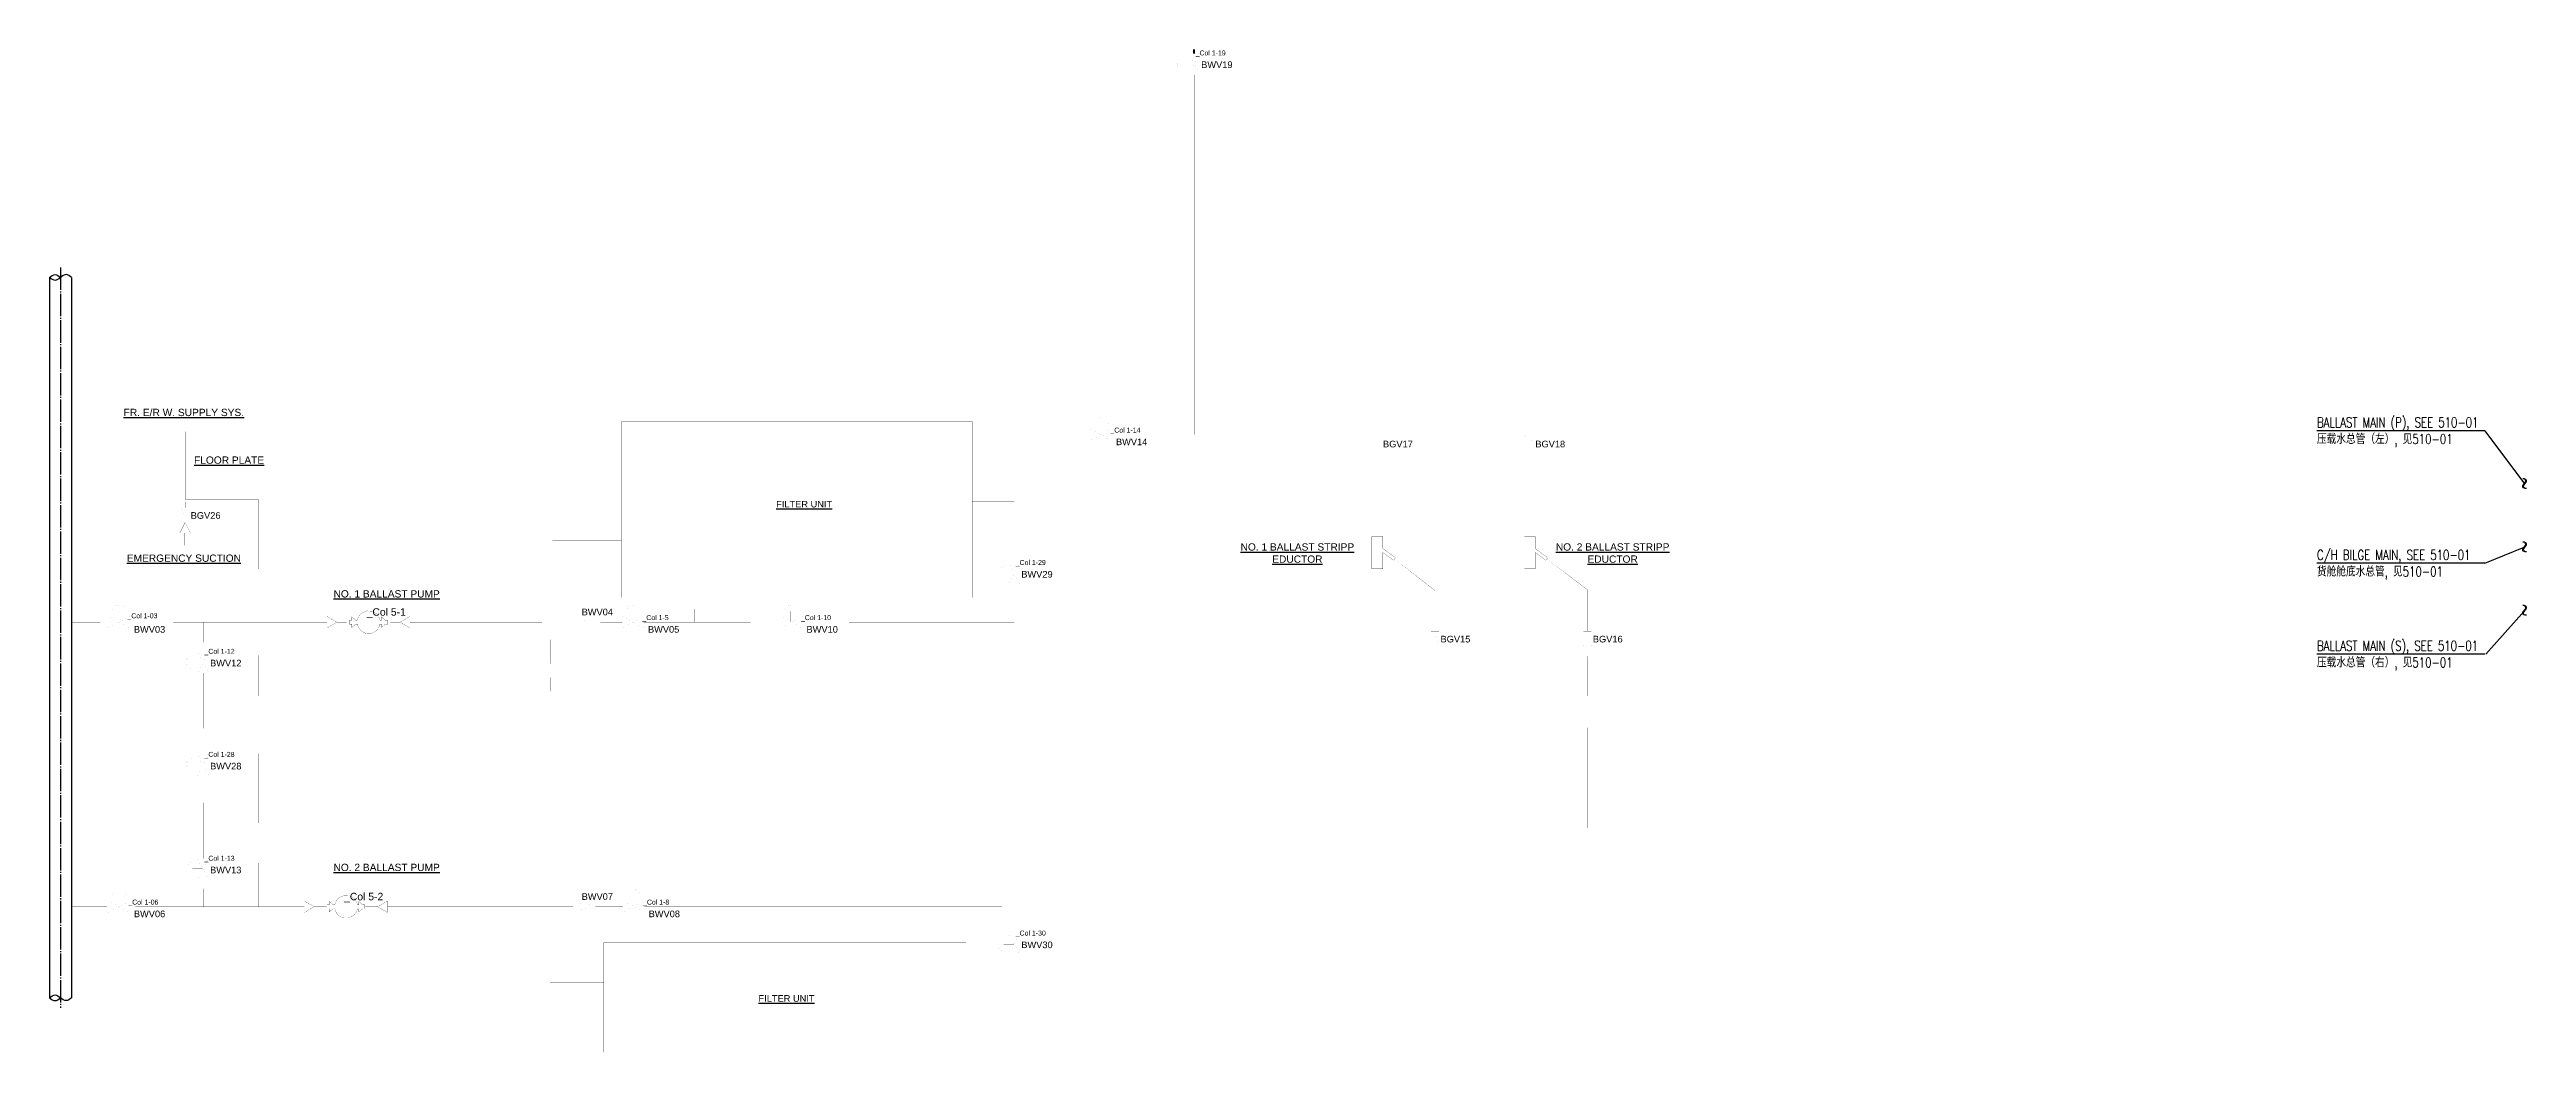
# Model space of a CAD drawing. Extents: x 136597 to 314487, y 107362 to 235283.
# Drawn here: x 146164 to 149905, y 117625 to 119139 of the extents above; entities that cross this region are included whole.
import ezdxf
from ezdxf.enums import TextEntityAlignment as Align

# ---------------------------------------------------------------- set-up
doc = ezdxf.new("R2010")
doc.units = 0
doc.header["$MEASUREMENT"] = 0
doc.linetypes.add('CENTER1', pattern=[17.7, 15, -1, 0.7, -1])
doc.layers.get('0').update_dxf_attribs({"linetype": 'CONTINUOUS'})
for name, color, linetype in [('0-MY', 7, 'CONTINUOUS'), ('102textc', 7, 'CONTINUOUS'), ('501texte', 4, 'CONTINUOUS'), ('Ballast', 80, 'CONTINUOUS'), ('Bilge - Ballast', 233, 'CONTINUOUS'), ('CENTER1', 3, 'CENTER1'), ('Omriss tanker etc ballast', 180, 'CONTINUOUS'), ('Symboler', 42, 'CONTINUOUS'), ('TEKST', 7, 'CONTINUOUS'), ('text-chinese', 4, 'CONTINUOUS'), ('text-english', 7, 'CONTINUOUS')]:
    doc.layers.add(name, color=color, linetype=linetype)
doc.layers.add('A-BALLA.PIPE', color=200, linetype='CONTINUOUS', lineweight=50)
doc.layers.add('Bilge', color=50, linetype='CONTINUOUS', plot=False)
doc.styles.add('ARIAL', font='ARIAL.TTF', dxfattribs={"height": 12})
doc.styles.add('hzsame', font='romans.shx', dxfattribs={"width": 0.8, "height": 3, "bigfont": 'hzsame.shx'})
doc.styles.add('ROMANT', font='romanc.shx', dxfattribs={"width": 0.8, "height": 150})

# ---------------------------------------------------------------- blocks, each defined once
blk = doc.blocks.new('SEA MAIN')
at = {"color": 8, "lineweight": 30}
for p, q in [((11147.87, 3705.23), (11147.87, 3463.61)), ((11155.25, 3705.23), (11155.25, 3463.61))]:
    blk.add_line(p, q, dxfattribs=at)
at = {"layer": '102textc'}
for points in [[(11147.87, 3705.23), (11148.49, 3705.7), (11149.72, 3706.64), (11150.95, 3705.7), (11151.56, 3705.23)], [(11147.87, 3705.23), (11148.49, 3704.76), (11149.72, 3703.81), (11150.95, 3704.76), (11151.56, 3705.23)], [(11155.25, 3705.23), (11154.64, 3705.7), (11153.41, 3706.64), (11152.18, 3705.7), (11151.56, 3705.23)], [(11147.87, 3463.63), (11148.49, 3464.1), (11149.72, 3465.04), (11150.95, 3464.1), (11151.56, 3463.63)], [(11147.87, 3463.63), (11148.49, 3463.15), (11149.72, 3462.21), (11150.95, 3463.15), (11151.56, 3463.63)], [(11155.25, 3463.63), (11154.64, 3463.15), (11153.41, 3462.21), (11152.18, 3463.15), (11151.56, 3463.63)]]:
    blk.add_open_spline(points, degree=3, dxfattribs=at)
at = {"layer": 'CENTER1', "color": 1, "ltscale": 0.5}
blk.add_line((11151.56, 3708.53), (11151.56, 3460.23), dxfattribs=at)

msp = doc.modelspace()

# ---------------------------------------------------------------- linework, layer by layer
for p, q in [((149842.1, 118563.6), (149901.7, 118483.4)), ((149842.1, 118363.6), (149901.1, 118387.8)), ((149901.9, 118292), (149843.2, 118226.4))]:
    msp.add_line(p, q)
at = {"layer": '501texte', "color": 0}
for p, q in [((149842.1, 118563.6), (149588.3, 118563.6)), ((149842.1, 118363.6), (149588.3, 118363.6)), ((149842.1, 118226.4), (149588.3, 118226.4))]:
    msp.add_line(p, q, dxfattribs=at)
at = {"layer": 'A-BALLA.PIPE', "linetype": 'Continuous', "ltscale": 50}
msp.add_line((147892.4, 119133.2, 0.1), (147892.4, 119138.9, 0.1), dxfattribs=at)
at = {"layer": 'Ballast', "linetype": 'Continuous'}
for points, elevation in [([(147891.8, 119116.1, 0.03, 0.03, 0), (147876.2, 119116.1, 0.03, 0.03, 0), (147876.2, 119106.5, 0.03, 0.03, -0.884677), (147876.2, 119128, 0.03, 0.03, 0), (147876.2, 119118.4, 0.03, 0.03, 0), (147891.8, 119118.4, 0.03, 0.03, 0), (147883.8, 119133.3, 0, 0, 0), (147901.1, 119133.3, 0.03, 0.03, 0), (147892.4, 119117.2, 0.03, 0.03, 0), (147901.1, 119101.2, 0, 0, 0), (147883.8, 119101.2, 0.03, 0.03, 0)], 0.1), ([(146267.2, 118275.3, 0.03, 0.03, 0), (146267.2, 118291, 0.03, 0.03, 0), (146257.6, 118291, 0.03, 0.03, -0.884677), (146279.1, 118291, 0.03, 0.03, 0), (146269.5, 118291, 0.03, 0.03, 0), (146269.5, 118275.3, 0.03, 0.03, 0), (146284.4, 118283.4, 0, 0, 0), (146284.4, 118266.1, 0.03, 0.03, 0), (146268.4, 118274.7, 0.03, 0.03, 0), (146252.3, 118266.1, 0, 0, 0), (146252.3, 118283.4, 0.03, 0.03, 0)], -0.1), ([(147043.7, 118275.3, 0.03, 0.03, 0), (147043.7, 118291, 0.03, 0.03, 0), (147034.1, 118291, 0.03, 0.03, -0.884677), (147055.6, 118291, 0.03, 0.03, 0), (147046, 118291, 0.03, 0.03, 0), (147046, 118275.3, 0.03, 0.03, 0), (147060.9, 118283.4, 0, 0, 0), (147060.9, 118266.1, 0.03, 0.03, 0), (147044.8, 118274.7, 0.03, 0.03, 0), (147028.8, 118266.1, 0, 0, 0), (147028.8, 118283.4, 0.03, 0.03, 0)], -0.2)]:
    msp.add_lwpolyline(points, format="xyseb", close=True, dxfattribs=dict(at, elevation=elevation))
at = {"layer": 'Ballast', "linetype": 'Continuous', "const_width": 0.3}
for points in [[(148399.2, 118555.6), (148399.2, 118684.5), (147892.4, 118684.5), (147892.4, 119101.2), (147892.4, 118684.5), (148399.2, 118684.5)], [(147767.8, 118557.7), (147892.4, 118557.7), (147892.4, 118684.5), (147892.4, 118557.7)], [(148169.1, 118555.6), (148169.1, 118684.5)], [(146478.6, 118282.2), (146478.6, 118460.4), (146368.3, 118460.4), (146368.3, 118562.1), (146368.3, 118460.4), (146478.6, 118460.4)], [(147735.7, 118557.7), (147557, 118557.7)], [(148169.1, 118533.2), (148169.1, 118404.2)], [(148399.2, 118533.2), (148399.2, 118404.2)], [(146368.3, 118460.4), (146368.3, 118447.8)], [(147620.8, 118364.2), (147620.8, 118457.5), (147557, 118457.5), (147620.8, 118457.5)], [(146367.8, 118383), (146367.8, 118409.3), (146360.3, 118409.3), (146368.3, 118425.3), (146376.3, 118409.3), (146367.8, 118409.3)], [(148169.1, 118355.3), (148169.1, 118213.5)], [(148194.9, 118370), (148256.1, 118322.6), (148256.1, 118261.2), (148256.1, 118322.6)], [(148399.2, 118355.3), (148399.2, 118213.5)], [(148425, 118370), (148486.1, 118324), (148486.1, 118261.2), (148486.1, 118324)], [(147138.2, 118311.8), (147138.2, 118274.7)], [(146395.5, 118230.2), (146395.5, 118274.7)], [(146478.6, 118267.2), (146478.6, 118163.4)], [(146616.7, 118274.7), (146597.6, 118274.7), (146582.6, 118283.4), (146582.6, 118266.1), (146597.6, 118274.7)], [(146673.9, 118274.7), (146693, 118274.7), (146708, 118283.4), (146708, 118266.1), (146693, 118274.7)], [(146963.8, 118274.7), (146714.8, 118274.7), (146708, 118274.7)], [(146986.2, 118274.7), (147028.8, 118274.7)], [(147268.3, 118274.7), (147060.9, 118274.7)], [(147300.4, 118274.7), (147620.8, 118274.7)], [(148256.1, 118238.7), (148256.1, 118155.9)], [(148486.1, 118236.1), (148486.1, 118163.4)], [(146395.5, 118074.7), (146395.5, 118198.1)], [(146206.1, 118155.9), (148890.2, 118155.9)], [(146478.6, 118148.4), (146478.6, 117971.7)], [(148486.1, 118148.4), (148486.1, 117964.2)], [(146395.5, 118042.5), (146395.5, 117917.9)], [(146395.5, 117964.2), (148899.5, 117964.2)], [(147620.8, 117804.9), (147620.8, 117964.2)], [(146478.6, 117956.7), (146478.6, 117845.3)], [(146395.5, 117885.8), (146395.5, 117845.3)], [(146582.6, 117845.3), (146563.4, 117845.3), (146548.4, 117853.9), (146548.4, 117836.6), (146563.4, 117845.3)], [(146639.7, 117845.3), (146658.9, 117845.3), (146673.9, 117853.9), (146673.9, 117836.6), (146658.9, 117845.3)], [(146252.3, 117845.3), (146196.7, 117845.3)], [(146284.4, 117845.3), (146548.4, 117845.3)], [(146963.8, 117845.3), (146673.9, 117845.3)], [(146986.2, 117845.3), (147029.8, 117845.3)], [(147620.8, 117845.3), (147062, 117845.3)], [(147136.5, 117845.3), (147136.5, 117791.2)], [(147620.8, 117772.8), (147620.8, 117712.7), (147547.7, 117712.7), (147620.8, 117712.7), (147620.8, 117772.8)]]:
    msp.add_lwpolyline(points, close=True, dxfattribs=at)
for points, elevation in [([(147892.4, 118874.7), (146919.5, 118874.7), (146919.5, 118282.2), (146919.5, 118874.7)], -0.2), ([(146919.5, 118398.4), (147027.5, 118398.4)], -0.1), ([(146252.3, 118274.7), (146196.7, 118274.7)], -0.1), ([(146284.4, 118274.7), (146582.6, 118274.7)], -0.1), ([(146919.5, 118163.8), (146919.9, 118267.2)], -0.2), ([(146919.5, 118148.8), (146919.5, 117971.4)], -0.2), ([(146919.5, 117956.4), (146919.5, 117852.8)], -0.2), ([(146919.5, 117837.8), (146919.5, 117730.4), (147000.7, 117730.4), (146919.5, 117730.4)], -0.2)]:
    msp.add_lwpolyline(points, close=True, dxfattribs=dict(at, elevation=elevation))
at = {"layer": 'Ballast', "linetype": 'Continuous'}
for points in [[(147750.7, 118558.3, 0.03, 0.03, 0), (147750.7, 118574, 0.03, 0.03, 0), (147741, 118574, 0.03, 0.03, -0.884677), (147762.6, 118574, 0.03, 0.03, 0), (147752.9, 118574, 0.03, 0.03, 0), (147752.9, 118558.3, 0.03, 0.03, 0), (147767.8, 118566.4, 0, 0, 0), (147767.8, 118549.1, 0.03, 0.03, 0), (147751.8, 118557.7, 0.03, 0.03, 0), (147735.7, 118549.1, 0, 0, 0), (147735.7, 118566.4, 0.03, 0.03, 0)], [(147620.2, 118347, 0.03, 0.03, 0), (147604.5, 118347, 0.03, 0.03, 0), (147604.5, 118337.4, 0.03, 0.03, -0.884677), (147604.5, 118358.9, 0.03, 0.03, 0), (147604.5, 118349.3, 0.03, 0.03, 0), (147620.2, 118349.3, 0.03, 0.03, 0), (147612.1, 118364.2, 0, 0, 0), (147629.4, 118364.2, 0.03, 0.03, 0), (147620.8, 118348.2, 0.03, 0.03, 0), (147629.4, 118332.1, 0, 0, 0), (147612.1, 118332.1, 0.03, 0.03, 0)], [(147283.2, 118275.3, 0.03, 0.03, 0), (147283.2, 118291, 0.03, 0.03, 0), (147273.6, 118291, 0.03, 0.03, -0.884677), (147295.1, 118291, 0.03, 0.03, 0), (147285.5, 118291, 0.03, 0.03, 0), (147285.5, 118275.3, 0.03, 0.03, 0), (147300.4, 118283.4, 0, 0, 0), (147300.4, 118266.1, 0.03, 0.03, 0), (147284.4, 118274.7, 0.03, 0.03, 0), (147268.3, 118266.1, 0, 0, 0), (147268.3, 118283.4, 0.03, 0.03, 0)], [(146394.9, 118213, 0.03, 0.03, 0), (146379.2, 118213, 0.03, 0.03, 0), (146379.2, 118203.4, 0.03, 0.03, -0.884677), (146379.2, 118224.9, 0.03, 0.03, 0), (146379.2, 118215.2, 0.03, 0.03, 0), (146394.9, 118215.2, 0.03, 0.03, 0), (146386.8, 118230.2, 0, 0, 0), (146404.1, 118230.2, 0.03, 0.03, 0), (146395.5, 118214.1, 0.03, 0.03, 0), (146404.1, 118198.1, 0, 0, 0), (146386.8, 118198.1, 0.03, 0.03, 0)], [(146394.9, 118057.5, 0.03, 0.03, 0), (146379.2, 118057.5, 0.03, 0.03, 0), (146379.2, 118047.8, 0.03, 0.03, -0.884677), (146379.2, 118069.4, 0.03, 0.03, 0), (146379.2, 118059.7, 0.03, 0.03, 0), (146394.9, 118059.7, 0.03, 0.03, 0), (146386.8, 118074.7, 0, 0, 0), (146404.1, 118074.7, 0.03, 0.03, 0), (146395.5, 118058.6, 0.03, 0.03, 0), (146404.1, 118042.5, 0, 0, 0), (146386.8, 118042.5, 0.03, 0.03, 0)], [(146394.9, 117900.7, 0.03, 0.03, 0), (146379.2, 117900.7, 0.03, 0.03, 0), (146379.2, 117891.1, 0.03, 0.03, -0.884677), (146379.2, 117912.6, 0.03, 0.03, 0), (146379.2, 117903, 0.03, 0.03, 0), (146394.9, 117903, 0.03, 0.03, 0), (146386.8, 117917.9, 0, 0, 0), (146404.1, 117917.9, 0.03, 0.03, 0), (146395.5, 117901.9, 0.03, 0.03, 0), (146404.1, 117885.8, 0, 0, 0), (146386.8, 117885.8, 0.03, 0.03, 0)], [(146267.2, 117846, 0.03, 0.03, 0), (146267.2, 117861.6, 0.03, 0.03, 0), (146257.6, 117861.6, 0.03, 0.03, -0.884677), (146279.1, 117861.6, 0.03, 0.03, 0), (146269.5, 117861.6, 0.03, 0.03, 0), (146269.5, 117846, 0.03, 0.03, 0), (146284.4, 117854, 0, 0, 0), (146284.4, 117836.7, 0.03, 0.03, 0), (146268.4, 117845.3, 0.03, 0.03, 0), (146252.3, 117836.7, 0, 0, 0), (146252.3, 117854, 0.03, 0.03, 0)], [(147044.8, 117846, 0.03, 0.03, 0), (147044.8, 117861.6, 0.03, 0.03, 0), (147035.1, 117861.6, 0.03, 0.03, -0.884677), (147056.7, 117861.6, 0.03, 0.03, 0), (147047, 117861.6, 0.03, 0.03, 0), (147047, 117846, 0.03, 0.03, 0), (147062, 117854, 0, 0, 0), (147062, 117836.7, 0.03, 0.03, 0), (147045.9, 117845.3, 0.03, 0.03, 0), (147029.8, 117836.7, 0, 0, 0), (147029.8, 117854, 0.03, 0.03, 0)], [(147620.2, 117787.8, 0.03, 0.03, 0), (147604.5, 117787.8, 0.03, 0.03, 0), (147604.5, 117778.1, 0.03, 0.03, -0.884677), (147604.5, 117799.6, 0.03, 0.03, 0), (147604.5, 117790, 0.03, 0.03, 0), (147620.2, 117790, 0.03, 0.03, 0), (147612.1, 117804.9, 0, 0, 0), (147629.4, 117804.9, 0.03, 0.03, 0), (147620.8, 117788.9, 0.03, 0.03, 0), (147629.4, 117772.8, 0, 0, 0), (147612.1, 117772.8, 0.03, 0.03, 0)]]:
    msp.add_lwpolyline(points, format="xyseb", close=True, dxfattribs=at)
at = {"layer": 'Ballast', "linetype": 'Continuous', "const_width": 0.3}
msp.add_lwpolyline([(147620.8, 118332.1), (147620.8, 118155.9)], dxfattribs=at)
at = {"layer": 'Bilge', "linetype": 'Continuous', "const_width": 0.0075}
for points in [[(148175.2, 118555.6), (148163.1, 118555.6), (148167.8, 118544.5), (148163.1, 118533.2), (148175.2, 118533.2), (148170.5, 118544.5), (148175.2, 118555.6)], [(148405.3, 118555.6), (148393.1, 118555.6), (148397.9, 118544.5), (148393.1, 118533.2), (148405.3, 118533.2), (148400.5, 118544.5), (148405.3, 118555.6)], [(146374.3, 118447.8), (146362.2, 118447.8), (146367, 118436.6), (146362.2, 118425.3), (146374.3, 118425.3), (146369.6, 118436.6), (146374.3, 118447.8)], [(146986.2, 118268.7), (146986.2, 118280.8), (146975.1, 118276), (146963.8, 118280.8), (146963.8, 118268.7), (146975.1, 118273.4), (146986.2, 118268.7)], [(148262.1, 118261.2), (148250, 118261.2), (148254.8, 118250), (148250, 118238.7), (148262.1, 118238.7), (148257.4, 118250), (148262.1, 118261.2)], [(148492.2, 118261.2), (148480.1, 118261.2), (148484.8, 118250), (148480.1, 118238.7), (148492.2, 118238.7), (148487.5, 118250), (148492.2, 118261.2)], [(146986.2, 117839.3), (146986.2, 117851.4), (146975.1, 117846.7), (146963.8, 117851.4), (146963.8, 117839.3), (146975.1, 117844), (146986.2, 117839.3)]]:
    msp.add_lwpolyline(points, close=True, dxfattribs=at)
at = {"layer": 'Omriss tanker etc ballast', "linetype": 'Continuous', "const_width": 0.3}
for points in [[(147027.5, 118577.6), (147027.5, 118311.8), (147557, 118311.8), (147557, 118577.6)], [(148160.9, 118404.2), (148177.3, 118404.2), (148177.3, 118386), (148196.4, 118372), (148193.5, 118368.1), (148177.3, 118380.1), (148177.3, 118355.3), (148160.9, 118355.3)], [(148391, 118404.2), (148407.4, 118404.2), (148407.4, 118386), (148426.4, 118372), (148423.6, 118368.1), (148407.4, 118380.1), (148407.4, 118355.3), (148391, 118355.3)], [(147000.7, 117791.2), (147547.7, 117791.2), (147547.7, 117625.6), (147000.7, 117625.6), (147000.7, 117791.2)]]:
    msp.add_lwpolyline(points, close=True, dxfattribs=at)
at = {"layer": 'Symboler', "linetype": 'Continuous', "const_width": 0.3}
for points in [[(146673.9, 118277.7), (146670.8, 118277.7), (146664.9, 118282.7), (146664.9, 118277.7), (146662.7, 118277.7), (146661.9, 118280.3), (146659.9, 118284.4), (146657, 118287.7), (146653.7, 118290), (146650.1, 118291.4), (146642.8, 118291.8), (146635.4, 118288.8), (146633.4, 118287), (146630.7, 118283.6), (146629, 118279.9), (146628.5, 118277.8), (146626.6, 118277.8), (146626.1, 118277.8), (146620.2, 118282.7), (146620.2, 118277.8), (146616.7, 118277.8), (146616.7, 118271.9), (146620.1, 118271.9), (146620.1, 118266.9), (146626.1, 118271.9), (146628.5, 118271.9), (146629.5, 118268.3), (146631.4, 118264.9), (146633.3, 118262.6), (146635, 118261.1), (146638.6, 118259), (146640.3, 118258.3), (146642.5, 118257.8), (146645.5, 118257.8), (146648.5, 118257.8), (146650.9, 118258.3), (146654.2, 118259.8), (146657.1, 118261.9), (146659.5, 118264.5), (146661.1, 118267.3), (146662.3, 118270.4), (146662.3, 118271.8), (146664.8, 118271.8), (146664.8, 118266.9), (146670.8, 118271.8), (146673.9, 118271.8), (146673.9, 118277.7)], [(146639.7, 117848.2), (146636.6, 117848.2), (146630.7, 117853.2), (146630.7, 117848.2), (146628.5, 117848.2), (146627.8, 117850.8), (146625.8, 117854.9), (146622.8, 117858.3), (146619.5, 117860.6), (146616, 117862), (146608.6, 117862.4), (146601.2, 117859.3), (146599.2, 117857.6), (146596.5, 117854.1), (146594.9, 117850.4), (146594.4, 117848.3), (146592.5, 117848.3), (146592, 117848.3), (146586, 117853.3), (146586, 117848.3), (146582.6, 117848.3), (146582.6, 117842.4), (146586, 117842.4), (146586, 117837.5), (146592, 117842.4), (146594.4, 117842.4), (146595.4, 117838.8), (146597.2, 117835.4), (146599.2, 117833.1), (146600.8, 117831.7), (146604.4, 117829.5), (146606.1, 117828.8), (146608.4, 117828.3), (146611.3, 117828.3), (146614.3, 117828.3), (146616.7, 117828.9), (146620.1, 117830.4), (146622.9, 117832.4), (146625.3, 117835), (146627, 117837.8), (146628.1, 117840.9), (146628.1, 117842.3), (146630.6, 117842.3), (146630.6, 117837.4), (146636.6, 117842.3), (146639.7, 117842.3), (146639.7, 117848.2)]]:
    msp.add_lwpolyline(points, close=True, dxfattribs=at)

# ---------------------------------------------------------------- block references
at = {"layer": '0-MY', "xscale": 4.500000000000454, "yscale": 4.500000000000454, "zscale": 4.500000000000454}
msp.add_blockref('SEA MAIN', (95998.1, 102121.6), dxfattribs=at)

# ---------------------------------------------------------------- texts
at = {"style": 'ROMANT'}
for p in [(149910, 118483.9), (149910, 118388.3), (149910.1, 118292.5)]:
    msp.add_text('~', height=18.7, rotation=90, dxfattribs=at).set_placement(p, align=Align.CENTER)
at = {"layer": 'Ballast', "linetype": 'Continuous', "style": 'ARIAL'}
for s, p in [('_Col 1-19', (147894.6, 119130.1, 0.1)), ('_Col 1-14', (147765.9, 118560.9)), ('_Col 1-29', (147622.9, 118361.1)), ('_Col 1-03', (146281.1, 118280.7, -0.1)), ('_Col 1-5', (147059, 118277.9, -0.2)), ('_Col 1-10', (147298.5, 118277.9)), ('_Col 1-12', (146397.6, 118227)), ('_Col 1-28', (146397.6, 118071.5)), ('_Col 1-13', (146397.6, 117914.7)), ('_Col 1-06', (146282.5, 117848.5)), ('_Col 1-8', (147060, 117848.5)), ('_Col 1-30', (147622.9, 117801.8))]:
    msp.add_text(s, height=7.5, dxfattribs=at).set_placement(p)
at = {"layer": 'Ballast', "linetype": 'Continuous', "char_height": 10, "width": 44.169, "attachment_point": 1, "style": 'ARIAL'}
for s, insert in [('BWV19', (147903, 119121.1, 0.1)), ('BWV14', (147774.3, 118551.9)), ('BWV29', (147631.3, 118352.1)), ('BWV03', (146290.9, 118268.9, -0.1)), ('BWV05', (147067.4, 118268.9, -0.2)), ('BWV10', (147306.9, 118268.9)), ('BWV12', (146406, 118218)), ('BWV28', (146406, 118062.5)), ('BWV13', (146406, 117905.8)), ('BWV06', (146290.9, 117839.5)), ('BWV08', (147068.4, 117839.5)), ('BWV30', (147631.3, 117792.8))]:
    msp.add_mtext(s, dxfattribs=dict(at, insert=insert))
at = {"layer": 'Bilge', "linetype": 'Continuous', "char_height": 10, "width": 44.169, "attachment_point": 1, "style": 'ARIAL'}
for s, insert in [('BGV17', (148177.6, 118548.6)), ('BGV18', (148407.7, 118548.6)), ('BGV26', (146376.7, 118440.8)), ('BWV04', (146967.2, 118295.1)), ('BGV15', (148264.5, 118254.2)), ('BGV16', (148494.6, 118254.2)), ('BWV07', (146967.2, 117865.7))]:
    msp.add_mtext(s, dxfattribs=dict(at, insert=insert))
at = {"layer": 'Bilge - Ballast', "linetype": 'Continuous', "attachment_point": 2, "style": 'ARIAL'}
for s, insert, char_height, width in [('{\\LFR. E/R W. SUPPLY SYS.}', (146366.4, 118596.8), 11, 183.683), ('{\\LFLOOR PLATE}', (146434.7, 118524.9), 11, 183.683), ('{\\LFILTER UNIT}', (147303.3, 118457.9), 10, 173.839), ('{\\LEMERGENCY SUCTION}', (146366.4, 118376.9), 11, 183.683), ('{\\LNO. 1 BALLAST STRIPP EDUCTOR}', (148048.3, 118393.8), 11, 183.683), ('{\\LNO. 2 BALLAST STRIPP EDUCTOR}', (148524.5, 118393.8), 11, 183.683), ('{\\LNO. 1 BALLAST PUMP}', (146672.7, 118323), 11, 183.683), ('{\\LNO. 2 BALLAST PUMP}', (146672.7, 117910.2), 11, 183.683), ('{\\LFILTER UNIT}', (147276.7, 117711.9), 10, 173.839)]:
    msp.add_mtext(s, dxfattribs=dict(at, insert=insert, char_height=char_height, width=width))
at = {"layer": 'TEKST', "linetype": 'Continuous', "style": 'ARIAL'}
for s, p in [('_Col 5-1', (146642.5, 118284.6)), ('_Col 5-2', (146608.4, 117855.1))]:
    msp.add_text(s, height=11.2, dxfattribs=at).set_placement(p)
at = {"layer": 'text-chinese', "style": 'hzsame', "width": 0.75}
for s, p in [('压载水总管（左）, 见510-01', (149588.3, 118551.2)), ('货舱舱底水总管, 见510-01', (149588.3, 118351.2)), ('压载水总管（右）, 见510-01', (149588.3, 118214))]:
    msp.add_text(s, height=15, dxfattribs=at).set_placement(p, align=Align.MIDDLE_LEFT)
at = {"layer": 'text-english', "color": 6, "style": 'hzsame', "width": 0.75}
for s, p in [('BALLAST MAIN (P), SEE 510-01', (149588.3, 118576.3)), ('C/H BILGE MAIN, SEE 510-01', (149588.3, 118376.3)), ('BALLAST MAIN (S), SEE 510-01', (149588.3, 118239.1))]:
    msp.add_text(s, height=15, dxfattribs=at).set_placement(p, align=Align.MIDDLE_LEFT)

doc.saveas('drawing.dxf')
